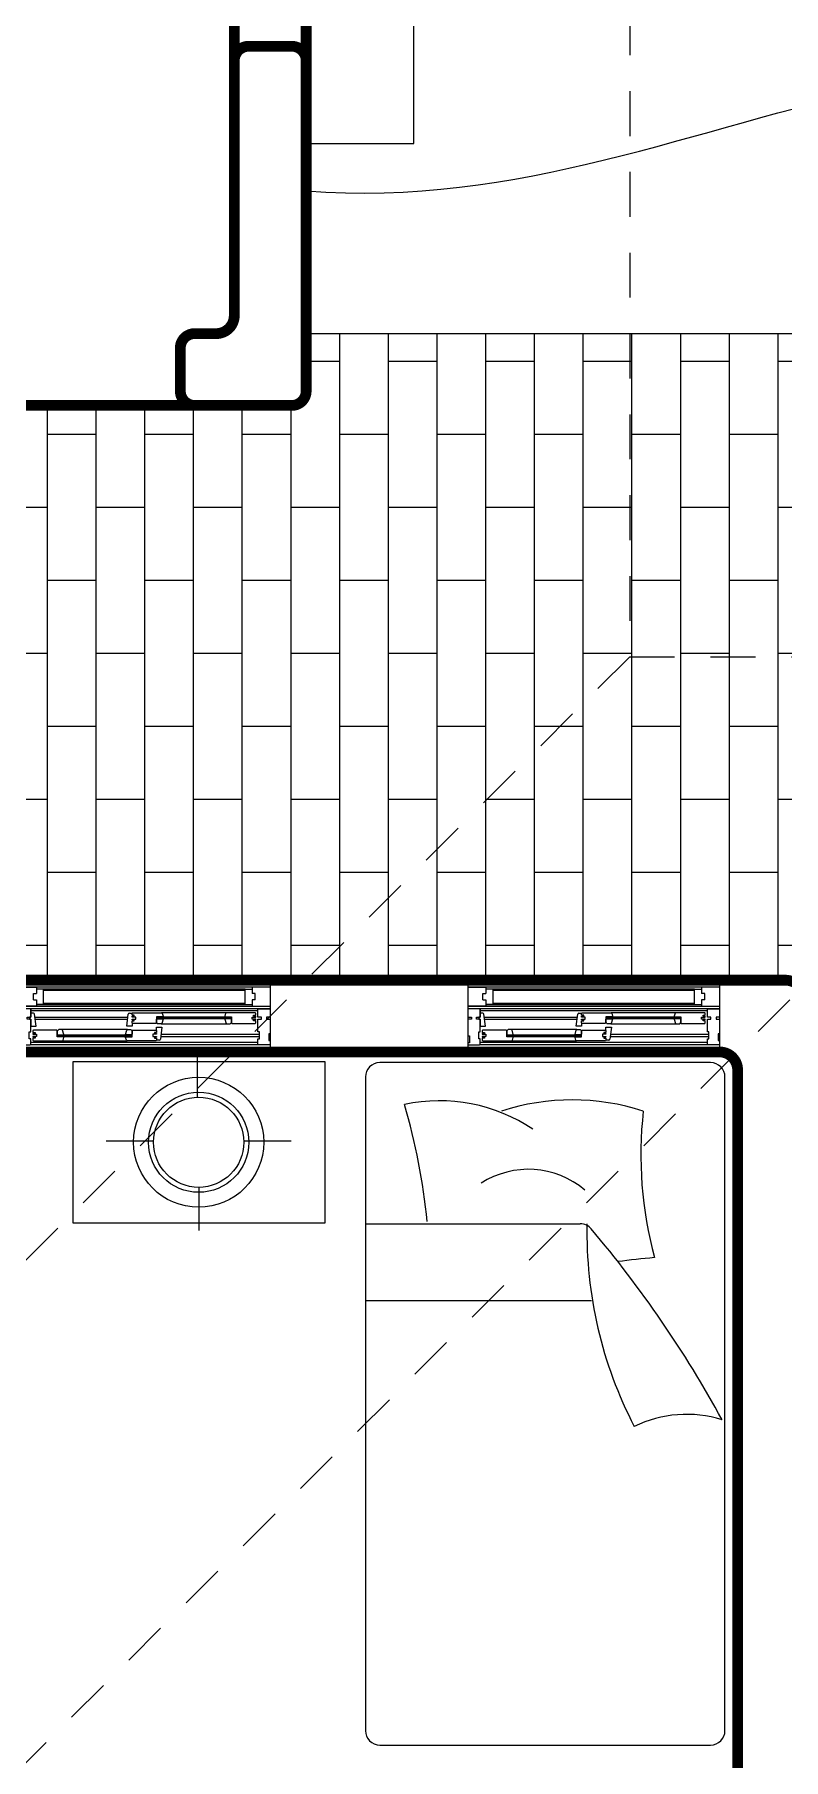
# Model space of a CAD drawing. Header units: metres. Extents: x 113 to 2416, y -346 to 476.
# Drawn here: x 125.212 to 127.295, y -211.201 to -206.398 of the extents above; entities that cross this region are included whole.
import ezdxf

# ---------------------------------------------------------------- set-up
doc = ezdxf.new("R2010")
doc.units = ezdxf.units.M
doc.linetypes.add('0', pattern=[0])
doc.linetypes.add('HIDDEN2', pattern=[0.1875, 0.125, -0.0625])
doc.layers.get('0').update_dxf_attribs({"color": 250, "linetype": '0', "lineweight": 20})
for name, color, linetype, lineweight in [('A-DOOR', 35, 'Continuous', 5), ('A-WALL', 250, 'Continuous', 20), ('baños', 140, 'Continuous', 0), ('cristales', 131, 'Continuous', 0), ('MOBILIARIOS', 252, 'Continuous', 0), ('piso', 253, 'Continuous', 0)]:
    doc.layers.add(name, color=color, linetype=linetype, lineweight=lineweight)
doc.layers.add('hatch piso', color=253, linetype='Continuous', lineweight=0, transparency=0.7)
doc.layers.add('REVESTIMIENTO EXTERIOR', color=7, linetype='Continuous', lineweight=5, true_color=0xffdebd)
doc.layers.add('Techos 1', color=7, linetype='HIDDEN2', lineweight=9, true_color=0x42391a)

# ---------------------------------------------------------------- blocks, each defined once
blk = doc.blocks.new('Fenton Bead')
at = {"color": 7}
blk.add_lwpolyline([(2.1, 12.5, -0.341999), (0.2, 11), (0, 10.7), (0, 1), (1, 0), (18, 0), (18, 0.5), (14.7, 12.9, 0.339454), (13.2, 14), (4.1, 14, 0.341999)], format="xyb", close=True, dxfattribs=at)
blk = doc.blocks.new('A$C6ca19f56')
at = {"layer": 'A-DOOR', "color": 7}
for p, q in [((0.7, 0.2), (0, 0.2)), ((0.0325, 0.12), (0, 0.12)), ((0, 0.12), (0, 0.097)), ((0.7, 0.12), (0, 0.12)), ((0, 0.097), (0.01, 0.097)), ((0.01, 0.097), (0.01, 0.091)), ((0.024, 0.091), (0.024, 0.097)), ((0.024, 0.097), (0.034, 0.097)), ((0.034, 0.097), (0.0305, 0.097)), ((0.0305, 0.097), (0.0305, 0.091)), ((0.034, 0.1185), (0.0325, 0.12)), ((0.034, 0.097), (0.034, 0.1185)), ((0.034, 0.1185), (0.034, 0.097)), ((0.0417, 0.1075), (0.034, 0.1075)), ((0.049, 0.0715), (0.0447, 0.1047)), ((0.301, 0.0715), (0.3053, 0.1047)), ((0.3083, 0.1075), (0.316, 0.1075)), ((0.316, 0.1075), (0.3175, 0.109)), ((0.316, 0.102), (0.316, 0.1075)), ((0.322, 0.102), (0.316, 0.102)), ((0.316, 0.097), (0.316, 0.0993)), ((0.316, 0.0993), (0.322, 0.0993)), ((0.326, 0.097), (0.316, 0.097)), ((0.3175, 0.109), (0.3981, 0.109)), ((0.322, 0.0993), (0.322, 0.102)), ((0.326, 0.091), (0.326, 0.097)), ((0.4015, 0.098), (0.384, 0.098)), ((0.384, 0.098), (0.384, 0.0805)), ((0.389, 0.097), (0.395, 0.093)), ((0.389, 0.093), (0.395, 0.097)), ((0.3981, 0.109), (0.4, 0.1075)), ((0.5779, 0.109), (0.3981, 0.109)), ((0.4, 0.1075), (0.402, 0.0995)), ((0.402, 0.0985), (0.4015, 0.098)), ((0.402, 0.0995), (0.402, 0.0985)), ((0.576, 0.1075), (0.574, 0.0995)), ((0.574, 0.0995), (0.574, 0.0985)), ((0.574, 0.0985), (0.5745, 0.098)), ((0.5745, 0.098), (0.592, 0.098)), ((0.5779, 0.109), (0.576, 0.1075)), ((0.6585, 0.109), (0.5779, 0.109)), ((0.587, 0.097), (0.581, 0.093)), ((0.587, 0.093), (0.581, 0.097)), ((0.592, 0.098), (0.592, 0.0805)), ((0.65, 0.091), (0.65, 0.097)), ((0.65, 0.097), (0.66, 0.097)), ((0.654, 0.0993), (0.654, 0.102)), ((0.654, 0.102), (0.66, 0.102)), ((0.66, 0.0993), (0.654, 0.0993)), ((0.66, 0.1075), (0.6585, 0.109)), ((0.66, 0.102), (0.66, 0.1075)), ((0.66, 0.097), (0.66, 0.0993)), ((0.666, 0.1185), (0.6675, 0.12)), ((0.666, 0.097), (0.666, 0.1185)), ((0.676, 0.097), (0.666, 0.097)), ((0.6675, 0.12), (0.7, 0.12)), ((0.676, 0.091), (0.676, 0.097)), ((0.7, 0.097), (0.69, 0.097)), ((0.69, 0.097), (0.69, 0.091)), ((0.7, 0.12), (0.7, 0.097)), ((0.01, 0.091), (0, 0.091)), ((0, 0.091), (0, 0.0445)), ((0.034, 0.091), (0.024, 0.091)), ((0.03, 0.0365), (0.03, 0.0555)), ((0.03, 0.0555), (0.034, 0.0555)), ((0.0305, 0.091), (0.034, 0.091)), ((0.034, 0.0555), (0.034, 0.091)), ((0.034, 0.091), (0.034, 0.0715)), ((0.034, 0.0715), (0.049, 0.0715)), ((0.0415, 0.061), (0.04, 0.0595)), ((0.04, 0.0595), (0.04, 0.0537)), ((0.04, 0.0537), (0.046, 0.0537)), ((0.046, 0.051), (0.04, 0.051)), ((0.04, 0.051), (0.04, 0.049)), ((0.04, 0.049), (0.05, 0.049)), ((0.1065, 0.061), (0.0415, 0.061)), ((0.046, 0.0537), (0.046, 0.051)), ((0.05, 0.049), (0.05, 0.043)), ((0.108, 0.0595), (0.1065, 0.061)), ((0.108, 0.042), (0.108, 0.0595)), ((0.3028, 0.062), (0.1212, 0.062)), ((0.316, 0.0715), (0.301, 0.0715)), ((0.316, 0.089), (0.316, 0.091)), ((0.316, 0.091), (0.326, 0.091)), ((0.322, 0.089), (0.316, 0.089)), ((0.316, 0.0805), (0.316, 0.0863)), ((0.316, 0.0863), (0.322, 0.0863)), ((0.3175, 0.079), (0.316, 0.0805)), ((0.316, 0.0805), (0.316, 0.0715)), ((0.316, 0.0595), (0.3175, 0.061)), ((0.316, 0.042), (0.316, 0.0595)), ((0.3825, 0.079), (0.3175, 0.079)), ((0.3175, 0.061), (0.3825, 0.061)), ((0.322, 0.0863), (0.322, 0.089)), ((0.384, 0.049), (0.374, 0.049)), ((0.374, 0.049), (0.374, 0.043)), ((0.384, 0.0537), (0.378, 0.0537)), ((0.378, 0.0537), (0.378, 0.051)), ((0.378, 0.051), (0.384, 0.051)), ((0.384, 0.0805), (0.3825, 0.079)), ((0.3825, 0.061), (0.384, 0.0595)), ((0.384, 0.095), (0.389, 0.095)), ((0.384, 0.095), (0.389, 0.095)), ((0.384, 0.0595), (0.384, 0.0685)), ((0.384, 0.0685), (0.399, 0.0685)), ((0.384, 0.0595), (0.384, 0.0537)), ((0.384, 0.051), (0.384, 0.049)), ((0.399, 0.0685), (0.3947, 0.0353)), ((0.3972, 0.078), (0.5788, 0.078)), ((0.592, 0.095), (0.587, 0.095)), ((0.592, 0.095), (0.587, 0.095)), ((0.592, 0.0805), (0.5935, 0.079)), ((0.5935, 0.079), (0.6585, 0.079)), ((0.66, 0.091), (0.65, 0.091)), ((0.654, 0.0863), (0.654, 0.089)), ((0.654, 0.089), (0.66, 0.089)), ((0.66, 0.0863), (0.654, 0.0863)), ((0.6585, 0.079), (0.66, 0.0805)), ((0.66, 0.089), (0.66, 0.091)), ((0.66, 0.0805), (0.66, 0.0863)), ((0.666, 0.0555), (0.666, 0.091)), ((0.666, 0.091), (0.676, 0.091)), ((0.67, 0.0555), (0.666, 0.0555)), ((0.67, 0.0365), (0.67, 0.0555)), ((0.69, 0.091), (0.7, 0.091)), ((0.7, 0.0505), (0.696, 0.0505)), ((0.696, 0.0505), (0.696, 0.0315)), ((0.7, 0.091), (0.7, 0.0505)), ((0, 0.0445), (0.004, 0.0445)), ((0.004, 0.0255), (0, 0.0255)), ((0, 0.0255), (0, 0.0215)), ((0, 0.0215), (0.0015, 0.02)), ((0.7, 0), (0, 0)), ((0.0015, 0.02), (0.0325, 0.02)), ((0.004, 0.0445), (0.004, 0.0255)), ((0.034, 0.0365), (0.03, 0.0365)), ((0.0325, 0.02), (0.034, 0.0215)), ((0.6675, 0.02), (0.0325, 0.02)), ((0.034, 0.0215), (0.034, 0.0365)), ((0.05, 0.043), (0.04, 0.043)), ((0.04, 0.043), (0.04, 0.0407)), ((0.04, 0.0407), (0.046, 0.0407)), ((0.046, 0.038), (0.04, 0.038)), ((0.04, 0.038), (0.04, 0.0325)), ((0.04, 0.0325), (0.0415, 0.031)), ((0.0415, 0.031), (0.1221, 0.031)), ((0.046, 0.0407), (0.046, 0.038)), ((0.108, 0.045), (0.113, 0.045)), ((0.108, 0.045), (0.113, 0.045)), ((0.1255, 0.042), (0.108, 0.042)), ((0.113, 0.043), (0.119, 0.047)), ((0.113, 0.047), (0.119, 0.043)), ((0.1221, 0.031), (0.124, 0.0325)), ((0.1221, 0.031), (0.3019, 0.031)), ((0.124, 0.0325), (0.126, 0.0405)), ((0.126, 0.0415), (0.1255, 0.042)), ((0.126, 0.0405), (0.126, 0.0415)), ((0.298, 0.0415), (0.2985, 0.042)), ((0.298, 0.0405), (0.298, 0.0415)), ((0.3, 0.0325), (0.298, 0.0405)), ((0.2985, 0.042), (0.316, 0.042)), ((0.3019, 0.031), (0.3, 0.0325)), ((0.3825, 0.031), (0.3019, 0.031)), ((0.311, 0.043), (0.305, 0.047)), ((0.311, 0.047), (0.305, 0.043)), ((0.316, 0.045), (0.311, 0.045)), ((0.316, 0.045), (0.311, 0.045)), ((0.374, 0.043), (0.384, 0.043)), ((0.384, 0.0407), (0.378, 0.0407)), ((0.378, 0.0407), (0.378, 0.038)), ((0.378, 0.038), (0.384, 0.038)), ((0.384, 0.0325), (0.3825, 0.031)), ((0.384, 0.043), (0.384, 0.0407)), ((0.384, 0.038), (0.384, 0.0325)), ((0.3917, 0.0325), (0.384, 0.0325)), ((0.666, 0.0215), (0.666, 0.0365)), ((0.666, 0.0365), (0.67, 0.0365)), ((0.6675, 0.02), (0.666, 0.0215)), ((0.6985, 0.02), (0.6675, 0.02)), ((0.696, 0.0315), (0.7, 0.0315)), ((0.7, 0.0215), (0.6985, 0.02)), ((0.7, 0.0315), (0.7, 0.0215))]:
    blk.add_line(p, q, dxfattribs=at)
at = {"layer": 'A-DOOR', "extrusion": (0, 0, -1)}
for p, q in [((0.7, 0.18), (0, 0.18)), ((0.0413, 0.1622), (0.05, 0.1622)), ((0.0413, 0.1448), (0.0413, 0.1622)), ((0.0413, 0.1448), (0.05, 0.1448)), ((0.6587, 0.1622), (0.65, 0.1622)), ((0.6587, 0.1448), (0.65, 0.1448)), ((0.6587, 0.1448), (0.6587, 0.1622)), ((0, 0.127), (0.7, 0.127))]:
    blk.add_line(p, q, dxfattribs=at)
at = {"layer": 'A-DOOR'}
for p, q in [((0.07, 0.175), (0.05, 0.175)), ((0.07, 0.132), (0.07, 0.175)), ((0.63, 0.1711), (0.07, 0.1711)), ((0.07, 0.1359), (0.07, 0.1711)), ((0.63, 0.132), (0.63, 0.175)), ((0.63, 0.175), (0.65, 0.175)), ((0.63, 0.1359), (0.63, 0.1711)), ((0.07, 0.132), (0.05, 0.132)), ((0.07, 0.1359), (0.63, 0.1359)), ((0.63, 0.132), (0.65, 0.132))]:
    blk.add_line(p, q, dxfattribs=at)
at = {"layer": 'A-DOOR', "color": 9, "true_color": 0xc7c8ca}
for p, q in [((0.63, 0.175), (0.07, 0.175)), ((0.05, 0.132), (0.63, 0.132))]:
    blk.add_line(p, q, dxfattribs=at)
at = {"layer": 'A-DOOR', "color": 8}
for p, q in [((0.666, 0.114), (0.034, 0.114)), ((0.0457, 0.097), (0.3043, 0.097)), ((0.0465, 0.091), (0.3035, 0.091)), ((0.3965, 0.049), (0.67, 0.049)), ((0.666, 0.026), (0.034, 0.026)), ((0.3957, 0.043), (0.67, 0.043))]:
    blk.add_line(p, q, dxfattribs=at)
at = {"layer": 'A-DOOR', "extrusion": (0, 0, -1)}
for points in [[(0, 0.18), (-0.05, 0.18), (-0.05, 0.1622)], [(-0.05, 0.1448), (-0.05, 0.127), (0, 0.127)], [(-0.7, 0.18), (-0.65, 0.18), (-0.65, 0.1622)], [(-0.65, 0.1448), (-0.65, 0.127), (-0.7, 0.127)]]:
    blk.add_lwpolyline(points, dxfattribs=at)
at = {"layer": 'A-DOOR', "color": 7}
for points in [[(0.587, 0.093), (0.389, 0.093), (0.389, 0.097), (0.587, 0.097)], [(0.587, 0.097), (0.389, 0.097), (0.389, 0.093), (0.587, 0.093)], [(0.389, 0.097), (0.395, 0.097), (0.395, 0.093), (0.389, 0.093)], [(0.4015, 0.098), (0.3895, 0.098), (0.3895, 0.097), (0.4015, 0.097)], [(0.395, 0.097), (0.4, 0.097), (0.4, 0.093), (0.395, 0.093)], [(0.5745, 0.098), (0.5865, 0.098), (0.5865, 0.097), (0.5745, 0.097)], [(0.581, 0.097), (0.576, 0.097), (0.576, 0.093), (0.581, 0.093)], [(0.587, 0.097), (0.581, 0.097), (0.581, 0.093), (0.587, 0.093)], [(0.384, 0.095), (0.389, 0.095), (0.389, 0.095), (0.384, 0.095)], [(0.4015, 0.093), (0.3895, 0.093), (0.3895, 0.092), (0.4015, 0.092)], [(0.5745, 0.093), (0.5865, 0.093), (0.5865, 0.092), (0.5745, 0.092)], [(0.592, 0.095), (0.587, 0.095), (0.587, 0.095), (0.592, 0.095)], [(0.108, 0.045), (0.113, 0.045), (0.113, 0.045), (0.108, 0.045)], [(0.113, 0.043), (0.119, 0.043), (0.119, 0.047), (0.113, 0.047)], [(0.113, 0.047), (0.311, 0.047), (0.311, 0.043), (0.113, 0.043)], [(0.113, 0.043), (0.311, 0.043), (0.311, 0.047), (0.113, 0.047)], [(0.1255, 0.047), (0.1135, 0.047), (0.1135, 0.048), (0.1255, 0.048)], [(0.1255, 0.042), (0.1135, 0.042), (0.1135, 0.043), (0.1255, 0.043)], [(0.119, 0.043), (0.124, 0.043), (0.124, 0.047), (0.119, 0.047)], [(0.2985, 0.047), (0.3105, 0.047), (0.3105, 0.048), (0.2985, 0.048)], [(0.2985, 0.042), (0.3105, 0.042), (0.3105, 0.043), (0.2985, 0.043)], [(0.305, 0.043), (0.3, 0.043), (0.3, 0.047), (0.305, 0.047)], [(0.311, 0.043), (0.305, 0.043), (0.305, 0.047), (0.311, 0.047)], [(0.316, 0.045), (0.311, 0.045), (0.311, 0.045), (0.316, 0.045)]]:
    blk.add_lwpolyline(points, close=True, dxfattribs=at)
for centre, start, end in [((0.0417, 0.1045), 4.2891, 90.0015), ((0.3083, 0.1045), 89.9985, 175.7109), ((0.3917, 0.0355), 269.9985, 355.7109)]:
    blk.add_arc(centre, 0.003, start, end, dxfattribs=at)
at = {"layer": 'cristales', "const_width": 0.004}
for points in [[(0.576, 0.095), (0.4, 0.095)], [(0.124, 0.045), (0.3, 0.045)]]:
    blk.add_lwpolyline(points, dxfattribs=at)
at = {"layer": 'A-DOOR', "color": 7, "yscale": 0.001000000023175567, "zscale": 0.001000000023175567}
for p, xscale in [((0.108, 0.048), 0.001000000023175567), ((0.316, 0.048), -0.001000000023175567)]:
    blk.add_blockref('Fenton Bead', p, dxfattribs=dict(at, xscale=xscale))
at = {"layer": 'A-DOOR', "color": 7, "yscale": 0.001000000023175567, "zscale": 0.001000000023175567, "rotation": 180}
for p, xscale in [((0.384, 0.092), -0.001000000023175567), ((0.592, 0.092), 0.001000000023175567)]:
    blk.add_blockref('Fenton Bead', p, dxfattribs=dict(at, xscale=xscale))
blk = doc.blocks.new('PL BASE 1N NASAS 09')
at = {"layer": 'A-WALL', "transparency": 33554684}
blk.add_line((-115.8711, -46.2498), (-115.9911, -46.2498), dxfattribs=at)
at = {"layer": 'A-WALL'}
for p, q in [((-116.0311, -46.2898), (-116.0311, -46.9998)), ((-115.8311, -46.2898), (-115.8311, -47.2098)), ((-116.0811, -47.0498), (-116.1411, -47.0498)), ((-116.1111, -47.0498), (-116.1011, -47.0498)), ((-116.1811, -47.0898), (-116.1811, -47.2098)), ((-116.1411, -47.2498), (-115.8711, -47.2498)), ((-115.9311, -48.8497), (-115.9311, -49.0497)), ((-115.3811, -48.8497), (-115.3811, -49.0497)), ((-114.6811, -48.8497), (-114.6811, -49.0497)), ((-114.6711, -49.0497), (-115.9311, -49.0497)), ((-114.6311, -52.4997), (-114.6311, -49.0897))]:
    blk.add_line(p, q, dxfattribs=at)
blk.add_lwpolyline([(-115.3811, -48.8497), (-115.9311, -48.8497)], dxfattribs=at)
blk.add_lwpolyline([(-114.4311, -53.4497), (-114.4311, -49.4897, -0.414214), (-114.3911, -49.4497), (-113.8711, -49.4497, 0.414214), (-113.8311, -49.4097), (-113.8311, -49.2897, 0.414214), (-113.8711, -49.2497), (-114.3911, -49.2497, -0.414214), (-114.4311, -49.2097), (-114.4311, -48.8897, 0.414214), (-114.4711, -48.8497), (-114.6811, -48.8497)], format="xyb", dxfattribs=at)
at = {"layer": 'A-WALL', "transparency": 33554684}
blk.add_arc((-115.9911, -46.2898), 0.04, 90, 180, dxfattribs=at)
at = {"layer": 'A-WALL'}
for centre, radius, start, end in [((-115.8711, -46.2898), 0.04, 360, 90), ((-116.0811, -46.9998), 0.05, 270, 360), ((-116.1411, -47.0898), 0.04, 90, 180), ((-116.1411, -47.2098), 0.04, 180, 270), ((-115.8711, -47.2098), 0.04, 270, 360), ((-114.6711, -49.0897), 0.04, 0, 90)]:
    blk.add_arc(centre, radius, start, end, dxfattribs=at)
at = {"layer": 'piso'}
for p, q in [((-115.5311, -46.5205), (-115.5311, -43.8192)), ((-115.8311, -44.0098), (-115.8311, -46.3198)), ((-115.8311, -46.5205), (-115.5311, -46.5205)), ((-115.8311, -47.0498), (-112.0425, -47.0498)), ((-117.2711, -47.2498), (-116.1411, -47.2498))]:
    blk.add_line(p, q, dxfattribs=at)
at = {"layer": 'Techos 1'}
for p, q in [((-114.9311, -42.5497), (-114.9311, -47.9497)), ((-114.9311, -47.9497), (-118.0811, -51.0997)), ((-113.5311, -47.9497), (-117.6311, -52.0497)), ((-114.9311, -47.9497), (-113.5311, -47.9497))]:
    blk.add_line(p, q, dxfattribs=at)
at = {"color": 1}
for p in [(-116.6311, -49.0497), (-115.3811, -49.0497)]:
    blk.add_blockref('A$C6ca19f56', p, dxfattribs=at)
blk = doc.blocks.new('SBED BL22')
at = {"layer": 'MOBILIARIOS'}
for p, q in [((0.0024, -0.4088), (0.5977, -0.4088)), ((0.0024, -0.622), (0.6287, -0.622))]:
    blk.add_line(p, q, dxfattribs=at)
blk.add_lwpolyline([(1, -1.82), (1, 0, 0.414214), (0.96, 0.04), (0.04, 0.04, 0.414214), (0, 0), (0, -1.82, 0.414214), (0.04, -1.86), (0.96, -1.86, 0.414214)], format="xyb", close=True, dxfattribs=at)
for centre, radius, start, end in [((0.206, -0.5325), 0.4662, 56.115, 102.0188), ((-1.5957, -0.5731), 1.7755, 5.5112, 16.2393), ((0.5755, -0.6929), 0.6292, 71.7279, 108.2721), ((1.8554, -0.2171), 1.0894, 173.5834, 195.2056), ((0.4533, -0.4985), 0.2414, 49.5381, 122.9919), ((0.5977, -0.4488), 0.04, 40.117, 90), ((1.7867, -0.4334), 1.1707, 178.7966, 207.447), ((-1.8433, -2.5056), 3.232, 28.6854, 40.117), ((1.0264, -3.0153), 2.5222, 95.0578, 97.3886), ((0.8936, -1.272), 0.3327, 72.799, 116.0068)]:
    blk.add_arc(centre, radius, start, end, dxfattribs=at)
blk = doc.blocks.new('PL MUEBLES 1N NASAS 09')
at = {"layer": 'hatch piso'}
h = blk.add_hatch(dxfattribs=at)
h.set_pattern_fill('AR-BRSTD', color=256, scale=0.002, angle=-90)
h.set_pattern_definition([(270, (-8.74588, 232.01007), (0.1354836, -2e-17), []), (0, (-8.74588, 232.01007), (0.1354836, 0.2032), [0.1354836, -0.1354836])])
edge = h.paths.add_edge_path()
edge.add_line((62.3305, 47.1481), (63.2305, 47.1481))
edge.add_line((63.2305, 47.1481), (63.2305, 48.4481))
edge.add_line((63.2305, 48.4481), (56.5331, 48.4481))
edge.add_line((56.5331, 48.4481), (56.5331, 48.2731))
edge.add_line((56.5331, 48.2731), (56.3831, 48.2731))
edge.add_line((56.3831, 48.2731), (56.3831, 48.4536))
edge.add_line((56.3831, 48.4536), (54.5879, 48.4536))
edge.add_line((54.5879, 48.4536), (54.5879, 46.9481))
edge.add_line((54.5879, 46.9481), (55.8257, 46.9481))
edge.add_arc((55.8755, 46.9973), 0.07, 180, 224.6727, ccw=False)
edge.add_line((55.8055, 46.9973), (55.8055, 47.1073))
edge.add_arc((55.8755, 47.1073), 0.07, 90, 180, ccw=False)
edge.add_line((55.8755, 47.1773), (55.9855, 47.1773))
edge.add_arc((55.9855, 47.1073), 0.07, 0, 90, ccw=False)
edge.add_line((56.0555, 47.1073), (56.0555, 46.9973))
edge.add_arc((55.9855, 46.9973), 0.07, -44.6727, 0, ccw=False)
edge.add_line((56.0353, 46.9481), (59.0257, 46.9481))
edge.add_arc((59.0755, 46.9973), 0.07, 180, 224.6728, ccw=False)
edge.add_line((59.0055, 46.9973), (59.0055, 47.1073))
edge.add_arc((59.0755, 47.1073), 0.07, 90, 180, ccw=False)
edge.add_line((59.0755, 47.1773), (59.1855, 47.1773))
edge.add_arc((59.1855, 47.1073), 0.07, 0, 90, ccw=False)
edge.add_line((59.2555, 47.1073), (59.2555, 46.9973))
edge.add_arc((59.1855, 46.9973), 0.07, -90, 0, ccw=False)
edge.add_line((59.1855, 46.9273), (59.0755, 46.9273))
edge.add_arc((59.0755, 46.9973), 0.07, 229.9948, 270, ccw=False)
edge.add_line((59.0305, 46.9437), (59.0305, 44.972))
edge.add_arc((59.0755, 44.9184), 0.07, 90, 130.0052, ccw=False)
edge.add_line((59.0755, 44.9884), (59.1855, 44.9884))
edge.add_arc((59.1855, 44.9184), 0.07, 0, 90, ccw=False)
edge.add_line((59.2555, 44.9184), (59.2555, 44.8084))
edge.add_arc((59.1855, 44.8084), 0.07, -90, 0, ccw=False)
edge.add_line((59.1855, 44.7384), (59.0755, 44.7384))
edge.add_arc((59.0755, 44.8084), 0.07, 229.9948, 270, ccw=False)
edge.add_line((59.0305, 44.7548), (59.0305, 41.172))
edge.add_arc((59.0755, 41.1184), 0.07, 90, 130.0052, ccw=False)
edge.add_line((59.0755, 41.1884), (59.1855, 41.1884))
edge.add_arc((59.1855, 41.1184), 0.07, 0, 90, ccw=False)
edge.add_line((59.2555, 41.1184), (59.2555, 41.0084))
edge.add_arc((59.1855, 41.0084), 0.07, -90, 0, ccw=False)
edge.add_line((59.1855, 40.9384), (59.0755, 40.9384))
edge.add_arc((59.0755, 41.0084), 0.07, 180, 270, ccw=False)
edge.add_line((59.0055, 41.0084), (59.0055, 41.1184))
edge.add_arc((59.0755, 41.1184), 0.07, 149.8481, 180, ccw=False)
edge.add_line((59.0149, 41.1535), (56.0391, 41.1535))
edge.add_arc((55.9855, 41.1085), 0.07, 0, 40.0052, ccw=False)
edge.add_line((56.0555, 41.1085), (56.0555, 40.9985))
edge.add_arc((55.9855, 40.9985), 0.07, -90, 0, ccw=False)
edge.add_line((55.9855, 40.9285), (55.8755, 40.9285))
edge.add_arc((55.8755, 40.9985), 0.07, 180, 270, ccw=False)
edge.add_line((55.8055, 40.9985), (55.8055, 41.1085))
edge.add_arc((55.8755, 41.1085), 0.07, 139.9948, 180, ccw=False)
edge.add_line((55.8219, 41.1535), (50.4363, 41.1535))
edge.add_arc((50.3827, 41.1085), 0.07, 0, 40.0052, ccw=False)
edge.add_line((50.4527, 41.1085), (50.4527, 40.9985))
edge.add_arc((50.3827, 40.9985), 0.07, -90, 0, ccw=False)
edge.add_line((50.3827, 40.9285), (50.2727, 40.9285))
edge.add_arc((50.2727, 40.9985), 0.07, 180, 270, ccw=False)
edge.add_line((50.2027, 40.9985), (50.2027, 41.1085))
edge.add_arc((50.2727, 41.1085), 0.07, 139.9948, 180, ccw=False)
edge.add_line((50.2191, 41.1535), (46.4305, 41.1535))
edge.add_line((46.4305, 41.1535), (46.4305, 40.9535))
edge.add_line((46.4305, 40.9535), (44.3305, 40.9535))
edge.add_line((44.3305, 40.9535), (44.3305, 39.3536))
edge.add_line((44.3305, 39.3536), (47.8305, 39.3536))
edge.add_line((47.8305, 39.3536), (47.8305, 38.9536))
edge.add_line((47.8305, 38.9536), (62.3305, 38.9536))
edge.add_line((62.3305, 38.9536), (62.3305, 47.1481))
at = {"layer": 'MOBILIARIOS'}
for p, q in [((46.1285, 39.0276), (46.1285, 39.1476)), ((45.8742, 38.9057), (46.006, 38.9057)), ((46.257, 38.9059), (46.3888, 38.9059)), ((46.1327, 38.6565), (46.1327, 38.7765))]:
    blk.add_line(p, q, dxfattribs=at)
blk.add_lwpolyline([(46.4827, 39.1271), (46.4827, 38.6771), (45.7827, 38.6769), (45.7827, 39.1269)], close=True, dxfattribs=at)
for radius in [0.1809, 0.1394, 0.1256]:
    blk.add_circle((46.1315, 38.9021), radius, dxfattribs=at)
at = {"layer": 'baños'}
blk.add_blockref('PL BASE 1N NASAS 09', (162.2615, 88.2033), dxfattribs=at)
at = {"layer": 'MOBILIARIOS', "rotation": 0.00250188729231864}
blk.add_blockref('SBED BL22', (46.5953, 39.0838), dxfattribs=at)

msp = doc.modelspace()

# ---------------------------------------------------------------- linework, layer by layer
msp.add_open_spline([(125.9671, -206.8336), (126.555, -206.8809), (127.5629, -206.4244), (129.0754, -206.4776), (130.3849, -206.3915), (130.7782, -206.97), (130.9552, -207.2312)], degree=3, knots=[0, 0, 0, 0, 1, 2, 3, 3.928897, 3.928897, 3.928897, 3.928897])
at = {"layer": 'REVESTIMIENTO EXTERIOR', "const_width": 0.03}
for points in [[(125.9271, -207.4312), (125.8971, -207.4312), (123.9171, -207.4312, 0.414214), (123.8671, -207.4812), (123.8671, -208.9812, 0.414214), (123.9171, -209.0312), (127.2971, -209.0312, -0.414214), (127.3671, -209.1012), (127.3671, -209.4312), (129.8971, -209.4312), (141.7971, -209.4312, 0.414214), (141.8671, -209.3612), (141.8671, -201.2712, -0.395172), (141.9158, -201.2261), (142.6971, -201.2312), (142.7671, -201.1612), (142.7671, -200.0012, 0.414214), (142.6971, -199.9312), (141.6471, -199.9312), (135.9166, -199.9312), (135.9171, -199.3312), (134.1171, -199.3312)], [(124.5271, -207.4312), (125.6571, -207.4312, -0.414214), (125.6171, -207.3912), (125.6171, -207.2712, -0.414214), (125.6571, -207.2312), (125.7171, -207.2312, 0.414214), (125.7671, -207.1812), (125.7671, -206.4712, -0.414214), (125.8071, -206.4312), (125.9271, -206.4312, -0.414214), (125.9671, -206.4712), (125.9671, -206.702)], [(125.9271, -207.4312, 0.414214), (125.9671, -207.3912), (125.9671, -206.702)], [(125.8671, -212.1112), (125.8671, -212.6812), (124.8671, -212.6812), (124.8671, -209.2712, -0.414214), (124.9071, -209.2312), (127.1171, -209.2312, -0.414213), (127.1671, -209.2812), (127.1671, -212.0812), (127.1671, -212.6812), (126.0171, -212.6812), (126.0171, -212.0812), (125.8971, -212.0812, 0.414214), (125.8671, -212.1112)]]:
    msp.add_lwpolyline(points, format="xyb", dxfattribs=at)
for points in [[(125.7671, -204.1912), (125.7671, -206.4712)], [(125.9671, -204.1912), (125.9671, -206.4712)]]:
    msp.add_lwpolyline(points, dxfattribs=at)
at = {"layer": 'REVESTIMIENTO EXTERIOR'}
msp.add_open_spline([(125.9671, -206.8336), (126.555, -206.8809), (127.5629, -206.4244), (129.0754, -206.4776), (130.3849, -206.3915), (130.7782, -206.97), (130.9552, -207.2312)], degree=3, knots=[0, 0, 0, 0, 1, 2, 3, 3.928897, 3.928897, 3.928897, 3.928897], dxfattribs=at)

# ---------------------------------------------------------------- block references
msp.add_blockref('PL MUEBLES 1N NASAS 09', (79.5366, -248.3847))

doc.saveas('drawing.dxf')
